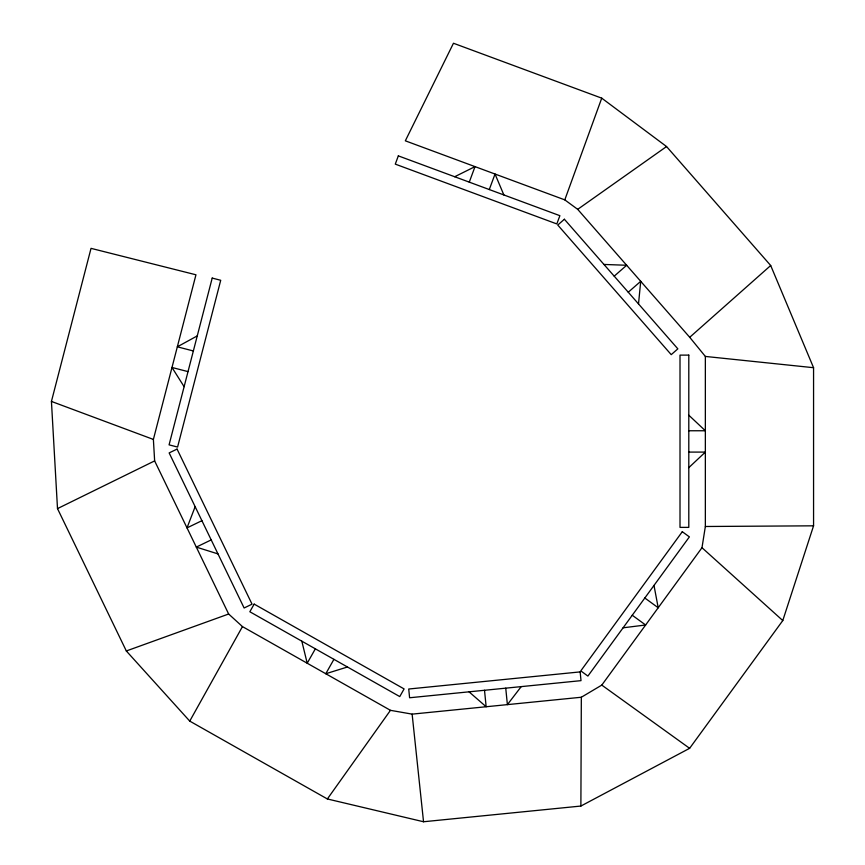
<?xml version="1.0" encoding="UTF-8"?>
<svg xmlns="http://www.w3.org/2000/svg" width="865" height="865" viewBox="0 0 865 865"><rect width="100%" height="100%" fill="white"/><g stroke="black" fill="none" stroke-linecap="round" stroke-linejoin="round"><path stroke-width="1.3" d="M580.88 806.05L581.334 697.244L601.791 685.102L701.991 547.707L705.353 526.493L705.353 356.434L689.719 337.296L577.701 209.341L564.791 199.869L405.328 140.822L453.465 43.25L601.737 98.156L666.547 146.542L770.693 265.512L813.565 367.701L813.565 525.823L782.782 620.562L689.621 748.322L580.88 806.05L423.536 821.75L327.37 798.968L189.749 721.107L126.322 650.967L57.501 508.609L51.435 401.425L91.03 248.352L195.955 274.789L153.386 439.431L154.64 460.904L228.652 614.009L242.46 626.595L390.461 710.327L412.129 714.133L581.334 697.244M638.511 303.918L640.716 281.32L628.26 292.219M564.791 199.869L601.737 98.156M469.273 182.147L475.015 166.621L454.687 176.741M489.287 189.554L495.029 174.038L503.863 194.949M195.144 506.685L187.013 527.888L201.913 520.687M189.749 721.107L242.46 626.595M315.357 648.826L307.205 663.228L301.82 641.16M333.922 659.335L325.781 673.738L347.471 666.991M327.37 798.968L390.461 710.327M521.227 686.615L507.387 704.629L505.744 688.162M688.799 467.651L705.353 452.092L688.799 452.092M689.719 337.296L770.693 265.512M614.204 276.162L626.66 265.263L603.965 264.452M577.701 209.341L666.547 146.542M197.252 335.901L177.336 346.822L193.349 350.963M57.501 508.609L154.64 460.904M211.201 539.901L196.301 547.102L217.969 553.903M126.322 650.967L228.652 614.009M623.092 627.806L645.625 624.995L632.25 615.242M705.353 526.493L813.565 525.823M688.799 430.759L705.353 430.759L688.799 415.2M705.353 356.434L813.565 367.701M188.008 371.615L171.994 367.474L184.115 386.677M51.435 401.425L153.386 439.431M601.791 685.102L689.621 748.322M644.825 598.007L658.2 607.749L653.994 585.432M469.035 691.827L486.152 706.748L484.508 690.281M701.991 547.707L782.782 620.562M412.129 714.133L423.536 821.75M212.206 278.076L169.075 444.859L177.585 447.054L220.716 280.282L212.206 278.076M398.332 155.873L395.283 164.123L556.822 223.938L559.882 215.688L398.332 155.873M254.159 604.105L249.834 611.75L399.76 696.585L404.096 688.929L254.159 604.105M682.29 531.705L580.793 670.883L587.897 676.073L689.394 536.884L682.29 531.705M564.38 219.245L557.763 225.041L671.229 354.65L677.846 348.854L564.38 219.245M177.065 449.086L169.151 452.914L244.125 607.998L252.039 604.17L177.065 449.086M580.145 671.9L408.723 689.016L409.599 697.763L581.01 680.647L580.145 671.9M688.799 355.115L680.009 355.115L680.009 527.38L688.799 527.38L688.799 355.115"/></g></svg>
